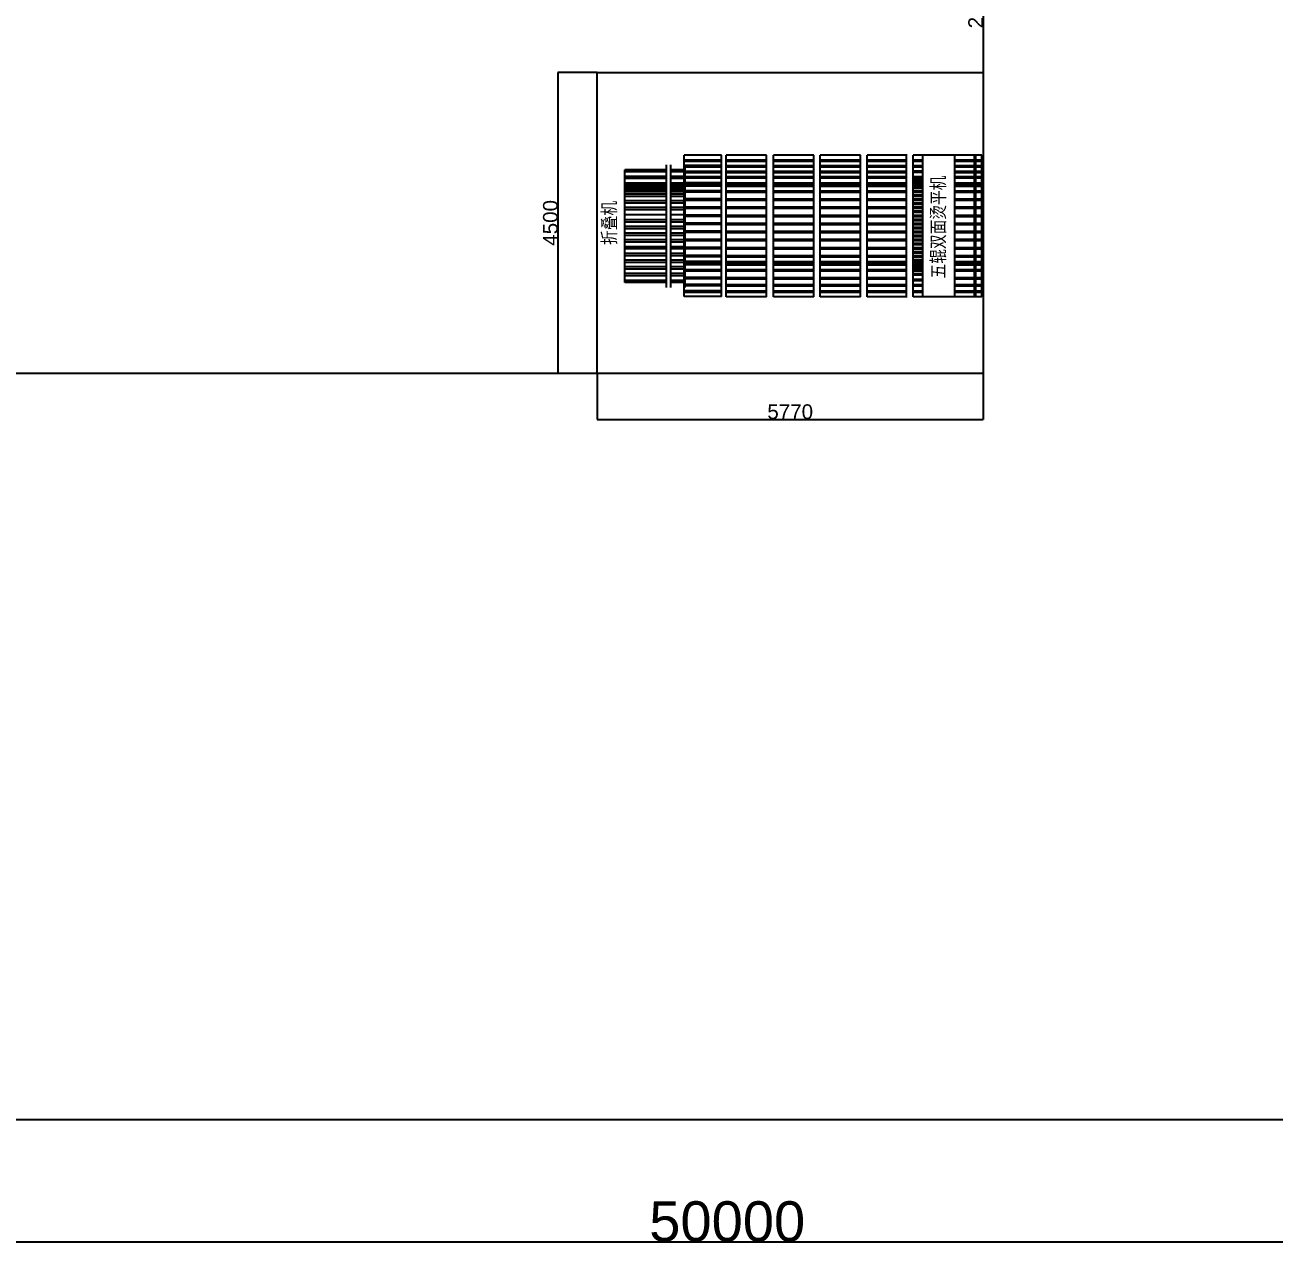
# Model space of a CAD drawing. Header units: millimetres. Extents: x 3806 to 246873, y -8027 to 78401.
# Drawn here: x 45990 to 64668, y 21225 to 39507 of the extents above; entities that cross this region are included whole.
import ezdxf

# ---------------------------------------------------------------- set-up
doc = ezdxf.new("R2010")
doc.units = ezdxf.units.MM
doc.header["$LTSCALE"] = 20
doc.layers.add('02', color=7, linetype='Continuous')
doc.styles.get("Standard").update_dxf_attribs({"font": 'arial.ttf', "height": 2000})
doc.styles.add('图纸中文说明', font='simplex.shx', dxfattribs={"width": 0.8, "bigfont": 'hztxt.shx'})
doc.dimstyles.new('ISO-25', dxfattribs={"dimtxt": 400, "dimasz": 2.5, "dimexe": 1.25, "dimexo": 0.625, "dimtad": 1, "dimtxsty": 'Standard', "dimcen": 2.5, "dimclrd": 1, "dimclre": 1, "dimclrt": 1, "dimadec": 0, "dimazin": 0, "dimtfac": 1, "dimtmove": 0, "dimatfit": 3, "dimfxl": 0, "dimarcsym": 0})

# ---------------------------------------------------------------- blocks, each defined once
blk = doc.blocks.new('*D6')
at = {"color": 1, "lineweight": -2, "transparency": 16777216}
for p, q in [((54539, 34298), (54539, 33611)), ((60309, 34298), (60309, 33611)), ((54541, 33612), (60306, 33612))]:
    blk.add_line(p, q, dxfattribs=at)
at = {"color": 1, "transparency": 16777216}
for points in [[(54541, 33613), (54541, 33612), (54539, 33612)], [(60306, 33613), (60306, 33612), (60309, 33612)]]:
    blk.add_solid(points, dxfattribs=at)
at = {"layer": 'Defpoints', "color": 0, "transparency": 16777216}
for p in [(54539, 34299), (60309, 34299), (60309, 33612)]:
    blk.add_point(p, dxfattribs=at)
at = {"color": 1, "transparency": 16777216, "insert": (57424, 33725), "char_height": 220, "attachment_point": 5}
blk.add_mtext('5770', dxfattribs=at)
blk = doc.blocks.new('*D7')
at = {"color": 1, "lineweight": -2, "transparency": 16777216}
for p, q in [((54538, 38799), (53954, 38799)), ((53955, 34301), (53955, 38796)), ((54538, 34299), (53954, 34299))]:
    blk.add_line(p, q, dxfattribs=at)
at = {"color": 1, "transparency": 16777216}
for points in [[(53955, 38796), (53956, 38796), (53955, 38799)], [(53955, 34301), (53956, 34301), (53955, 34299)]]:
    blk.add_solid(points, dxfattribs=at)
at = {"layer": 'Defpoints', "color": 0, "transparency": 16777216}
for p in [(53955, 38799), (54539, 38799), (54539, 34299)]:
    blk.add_point(p, dxfattribs=at)
at = {"color": 1, "transparency": 16777216, "insert": (53842, 36549), "char_height": 220, "attachment_point": 5, "rotation": 90}
blk.add_mtext('4500', dxfattribs=at)
blk = doc.blocks.new('*D45')
at = {"color": 1, "lineweight": -2, "transparency": 16777216}
for p, q in [((31483, 23138), (31483, 21311)), ((81483, 23138), (81483, 21311)), ((81480, 21312), (31485, 21312))]:
    blk.add_line(p, q, dxfattribs=at)
at = {"color": 1, "transparency": 16777216}
for points in [[(31485, 21312), (31485, 21312), (31483, 21312)], [(81480, 21312), (81480, 21312), (81483, 21312)]]:
    blk.add_solid(points, dxfattribs=at)
at = {"layer": 'Defpoints', "color": 0, "transparency": 16777216}
for p in [(31483, 23139), (81483, 23139), (31483, 21312)]:
    blk.add_point(p, dxfattribs=at)
at = {"color": 1, "transparency": 16777216, "insert": (56483, 21619), "char_height": 600, "attachment_point": 5}
blk.add_mtext('50000', dxfattribs=at)
blk = doc.blocks.new('*D67')
at = {"color": 1, "lineweight": -2, "transparency": 16777216}
for p, q in [((60309, 40799), (60310, 40799)), ((60309, 40796), (60309, 38801)), ((60309, 38799), (60310, 38799))]:
    blk.add_line(p, q, dxfattribs=at)
at = {"color": 1, "transparency": 16777216}
for points in [[(60308, 40796), (60309, 40796), (60309, 40799)], [(60308, 38801), (60309, 38801), (60309, 38799)]]:
    blk.add_solid(points, dxfattribs=at)
at = {"layer": 'Defpoints', "color": 0, "transparency": 16777216}
for p in [(60309, 40799), (60309, 38799), (60309, 38799)]:
    blk.add_point(p, dxfattribs=at)
at = {"color": 1, "transparency": 16777216, "insert": (60196, 39799), "char_height": 220, "attachment_point": 5, "rotation": 90}
blk.add_mtext('2000', dxfattribs=at)
blk = doc.blocks.new('*D68')
at = {"color": 1, "lineweight": -2, "transparency": 16777216}
for p, q in [((31483, 34299), (31483, 34300)), ((54536, 34299), (31485, 34299)), ((54539, 34299), (54539, 34300))]:
    blk.add_line(p, q, dxfattribs=at)
at = {"color": 1, "transparency": 16777216}
for points in [[(31485, 34299), (31485, 34298), (31483, 34299)], [(54536, 34299), (54536, 34298), (54539, 34299)]]:
    blk.add_solid(points, dxfattribs=at)
at = {"layer": 'Defpoints', "color": 0, "transparency": 16777216}
for p in [(31483, 34299), (31483, 34299), (54539, 34299)]:
    blk.add_point(p, dxfattribs=at)
at = {"color": 1, "transparency": 16777216, "insert": (43011, 34412), "char_height": 220, "attachment_point": 5}
blk.add_mtext('23056', dxfattribs=at)

msp = doc.modelspace()

# ---------------------------------------------------------------- linework, layer by layer
at = {"color": 254}
for p, q in [((59886.133, 37560.145), (59259.889, 37560.145)), ((55849.89, 37417.572), (55849.89, 35582.164)), ((54951.368, 35655.969), (54951.368, 37344.046)), ((59886.133, 35445.282), (59259.889, 35445.282))]:
    msp.add_line(p, q, dxfattribs=at)
at = {"color": 255}
msp.add_lwpolyline([(80432.533, 58138.753), (81482.533, 58138.753), (81482.533, 23138.753), (31482.533, 23138.753), (31482.533, 58138.753), (31532.533, 58138.753)], dxfattribs=at)
at = {"color": 254}
msp.add_lwpolyline([(60308.536, 38798.753), (60308.536, 34298.753), (54538.536, 34298.753), (54538.536, 38798.753)], close=True, dxfattribs=at)
at = {"color": 254, "linetype": 'Continuous', "lineweight": 30, "ltscale": 0.2, "flags": 128}
for points in [[(60296.217, 35816.523), (60294.862, 35816.654), (60293.526, 35817.045), (60292.23, 35817.691), (60290.992, 35818.583), (60289.831, 35819.706), (60288.762, 35821.045), (60287.802, 35822.581), (60286.965, 35824.29), (60286.263, 35826.148), (60285.705, 35828.128), (60285.302, 35830.201), (60285.057, 35832.337), (60284.975, 35834.505)], [(60284.975, 35741.241), (60285.057, 35743.409), (60285.302, 35745.545), (60285.705, 35747.618), (60286.263, 35749.598), (60286.965, 35751.456), (60287.802, 35753.165), (60288.762, 35754.701), (60289.831, 35756.04), (60290.992, 35757.163), (60292.23, 35758.055), (60293.526, 35758.701), (60294.862, 35759.092), (60296.217, 35759.223)], [(60296.217, 35703.131), (60294.862, 35703.262), (60293.526, 35703.653), (60292.23, 35704.299), (60290.992, 35705.191), (60289.831, 35706.314), (60288.762, 35707.653), (60287.802, 35709.189), (60286.965, 35710.898), (60286.263, 35712.756), (60285.705, 35714.736), (60285.302, 35716.809), (60285.057, 35718.945), (60284.975, 35721.113)]]:
    msp.add_lwpolyline(points, dxfattribs=at)
at = {"color": 254, "linetype": 'Continuous', "lineweight": 30, "ltscale": 0.2}
for centre, major_axis, start_param, end_param in [((60296.242, 35834.505), (0, -18.25), -1.570796327, 0), ((60296.242, 35741.241), (0, 18.25), 0, 1.570796327), ((60296.242, 35721.113), (0, -18.25), -1.570796327, 0)]:
    msp.add_ellipse(centre, major_axis=major_axis, ratio=0.625304025, start_param=start_param, end_param=end_param, dxfattribs=at)
at = {"layer": '02', "color": 254}
for p, q in [((55841.549, 35448.301), (55841.549, 37563.164)), ((56398.615, 37563.164), (55841.549, 37563.164)), ((56398.615, 35448.301), (56398.615, 37563.164)), ((56468.811, 35445.282), (56468.811, 37560.145)), ((57070.245, 37560.145), (56468.811, 37560.145)), ((57070.245, 35445.282), (57070.245, 37560.145)), ((57174.396, 35445.282), (57174.396, 37560.145)), ((57775.831, 37560.145), (57174.396, 37560.145)), ((57775.831, 35445.282), (57775.831, 37560.145)), ((57870.563, 35445.282), (57870.563, 37560.145)), ((58471.998, 37560.145), (57870.563, 37560.145)), ((58471.998, 35445.282), (58471.998, 37560.145)), ((58571.715, 35445.282), (58571.715, 37560.145)), ((59173.15, 37560.145), (58571.715, 37560.145)), ((59160.25, 35445.282), (59160.25, 37560.145)), ((59259.889, 35445.282), (59259.889, 37560.145)), ((59404.534, 35445.282), (59404.534, 37560.145)), ((59886.133, 35445.282), (59886.133, 37560.145)), ((60288.709, 37560.145), (59886.133, 37560.145)), ((60175.928, 35445.282), (60175.928, 37560.145)), ((60196.057, 35445.282), (60196.057, 37560.145)), ((60288.709, 35445.282), (60288.709, 37560.145)), ((55569.556, 37417.572), (55569.556, 35582.164)), ((55636.954, 37417.572), (55636.954, 35582.164)), ((56398.615, 37487.617), (55841.549, 37487.617)), ((56398.615, 37467.488), (55841.549, 37467.488)), ((55841.549, 35548.944), (55841.549, 37462.52)), ((56398.615, 37404.188), (55841.549, 37404.188)), ((56398.615, 37384.059), (55841.549, 37384.059)), ((57070.245, 37484.598), (56468.811, 37484.598)), ((57070.245, 37464.47), (56468.811, 37464.47)), ((56468.811, 35545.926), (56468.811, 37459.501)), ((57070.245, 37401.169), (56468.811, 37401.169)), ((57070.245, 37381.04), (56468.811, 37381.04)), ((57775.831, 37484.598), (57174.396, 37484.598)), ((57775.831, 37464.47), (57174.396, 37464.47)), ((57174.396, 35545.926), (57174.396, 37459.501)), ((57775.831, 37401.169), (57174.396, 37401.169)), ((57775.831, 37381.04), (57174.396, 37381.04)), ((58471.998, 37484.598), (57870.563, 37484.598)), ((58471.998, 37464.47), (57870.563, 37464.47)), ((57870.563, 35545.926), (57870.563, 37459.501)), ((58471.998, 37401.169), (57870.563, 37401.169)), ((58471.998, 37381.04), (57870.563, 37381.04)), ((59173.15, 37484.598), (58571.715, 37484.598)), ((59173.15, 37464.47), (58571.715, 37464.47)), ((59173.15, 37401.169), (58571.715, 37401.169)), ((59173.15, 37381.04), (58571.715, 37381.04)), ((59404.534, 37484.598), (59259.889, 37484.598)), ((59404.534, 37464.47), (59259.889, 37464.47)), ((59404.534, 37401.169), (59259.889, 37401.169)), ((59404.534, 37381.04), (59259.889, 37381.04)), ((60288.709, 37484.598), (59886.133, 37484.598)), ((60288.709, 37464.47), (59886.133, 37464.47)), ((59886.133, 35545.926), (59886.133, 37459.501)), ((60288.709, 37401.169), (59886.133, 37401.169)), ((60288.709, 37381.04), (59886.133, 37381.04)), ((55569.556, 37344.046), (54951.368, 37344.046)), ((55569.556, 37310.498), (54951.368, 37310.498)), ((55569.556, 37243.402), (54951.368, 37243.402)), ((55569.556, 37209.855), (54951.368, 37209.855)), ((55850.755, 37344.046), (55636.954, 37344.046)), ((55850.755, 37310.498), (55636.954, 37310.498)), ((55850.755, 37243.402), (55636.954, 37243.402)), ((55850.755, 37209.855), (55636.954, 37209.855)), ((56398.615, 37318.78), (55841.549, 37318.78)), ((56398.615, 37298.651), (55841.549, 37298.651)), ((56398.615, 37238.582), (55841.549, 37238.582)), ((56398.615, 37218.453), (55841.549, 37218.453)), ((57070.245, 37315.761), (56468.811, 37315.761)), ((57070.245, 37295.632), (56468.811, 37295.632)), ((57070.245, 37235.563), (56468.811, 37235.563)), ((57070.245, 37215.435), (56468.811, 37215.435)), ((57775.831, 37315.761), (57174.396, 37315.761)), ((57775.831, 37295.632), (57174.396, 37295.632)), ((57775.831, 37235.563), (57174.396, 37235.563)), ((57775.831, 37215.435), (57174.396, 37215.435)), ((58471.998, 37315.761), (57870.563, 37315.761)), ((58471.998, 37295.632), (57870.563, 37295.632)), ((58471.998, 37235.563), (57870.563, 37235.563)), ((58471.998, 37215.435), (57870.563, 37215.435)), ((59173.15, 37315.761), (58571.715, 37315.761)), ((59173.15, 37295.632), (58571.715, 37295.632)), ((59173.15, 37235.563), (58571.715, 37235.563)), ((59173.15, 37215.435), (58571.715, 37215.435)), ((59404.534, 37321.943), (59259.889, 37321.943)), ((59404.534, 37301.814), (59259.889, 37301.814)), ((59404.534, 37235.563), (59259.889, 37235.563)), ((59404.534, 37215.435), (59259.889, 37215.435)), ((59404.534, 37204.699), (59259.889, 37204.699)), ((59404.534, 37184.57), (59259.889, 37184.57)), ((59404.534, 37175.177), (59259.889, 37175.177)), ((59404.534, 37204.699), (59337.438, 37204.699)), ((59404.534, 37204.699), (59337.438, 37204.699)), ((59404.534, 37204.699), (59337.438, 37204.699)), ((59404.534, 37184.57), (59337.438, 37184.57)), ((59404.534, 37184.57), (59337.438, 37184.57)), ((59404.534, 37184.57), (59337.438, 37184.57)), ((59404.534, 37175.177), (59337.438, 37175.177)), ((60288.709, 37315.761), (59886.133, 37315.761)), ((60288.709, 37295.632), (59886.133, 37295.632)), ((60288.709, 37235.563), (59886.133, 37235.563)), ((60288.709, 37215.435), (59886.133, 37215.435)), ((55569.556, 37142.759), (54951.368, 37142.759)), ((55569.556, 37142.759), (54951.368, 37142.759)), ((55569.556, 37112.498), (54951.368, 37112.498)), ((55569.556, 37109.211), (54951.368, 37109.211)), ((55569.556, 37078.682), (54951.368, 37078.682)), ((55569.556, 37075.394), (54951.368, 37075.394)), ((55569.556, 37045.402), (54951.368, 37045.402)), ((55569.556, 37045.134), (54951.368, 37045.134)), ((55569.556, 37042.115), (54951.368, 37042.115)), ((55569.556, 37011.854), (54951.368, 37011.854)), ((55850.755, 37142.759), (55636.954, 37142.759)), ((55850.755, 37142.759), (55636.954, 37142.759)), ((55850.755, 37112.498), (55636.954, 37112.498)), ((55850.755, 37109.211), (55636.954, 37109.211)), ((55850.755, 37078.682), (55636.954, 37078.682)), ((55850.755, 37075.394), (55636.954, 37075.394)), ((55850.755, 37045.402), (55636.954, 37045.402)), ((55850.755, 37045.134), (55636.954, 37045.134)), ((55850.755, 37042.115), (55636.954, 37042.115)), ((55850.755, 37011.854), (55636.954, 37011.854)), ((56398.615, 37147.332), (55841.549, 37147.332)), ((56398.615, 37147.332), (55841.549, 37147.332)), ((56398.615, 37147.332), (55841.549, 37147.332)), ((56398.615, 37147.332), (55841.549, 37147.332)), ((56398.615, 37127.203), (55841.549, 37127.203)), ((56398.615, 37127.203), (55841.549, 37127.203)), ((56398.615, 37127.203), (55841.549, 37127.203)), ((56398.615, 37127.203), (55841.549, 37127.203)), ((56398.615, 37117.809), (55841.549, 37117.809)), ((56398.615, 37117.809), (55841.549, 37117.809)), ((56398.615, 37117.809), (55841.549, 37117.809)), ((56398.615, 37097.681), (55841.549, 37097.681)), ((56398.615, 37097.681), (55841.549, 37097.681)), ((56398.615, 37097.681), (55841.549, 37097.681)), ((56398.615, 37026.559), (55841.549, 37026.559)), ((56398.615, 37026.559), (55841.549, 37026.559)), ((56398.615, 37026.559), (55841.549, 37026.559)), ((56398.615, 37006.43), (55841.549, 37006.43)), ((56398.615, 37006.43), (55841.549, 37006.43)), ((56398.615, 37006.43), (55841.549, 37006.43)), ((57070.245, 37144.313), (56468.811, 37144.313)), ((57070.245, 37144.313), (56468.811, 37144.313)), ((57070.245, 37144.313), (56468.811, 37144.313)), ((57070.245, 37144.313), (56468.811, 37144.313)), ((57070.245, 37124.184), (56468.811, 37124.184)), ((57070.245, 37124.184), (56468.811, 37124.184)), ((57070.245, 37124.184), (56468.811, 37124.184)), ((57070.245, 37124.184), (56468.811, 37124.184)), ((57070.245, 37114.791), (56468.811, 37114.791)), ((57070.245, 37114.791), (56468.811, 37114.791)), ((57070.245, 37114.791), (56468.811, 37114.791)), ((57070.245, 37094.662), (56468.811, 37094.662)), ((57070.245, 37094.662), (56468.811, 37094.662)), ((57070.245, 37094.662), (56468.811, 37094.662)), ((57070.245, 37023.54), (56468.811, 37023.54)), ((57070.245, 37023.54), (56468.811, 37023.54)), ((57070.245, 37023.54), (56468.811, 37023.54)), ((57070.245, 37003.411), (56468.811, 37003.411)), ((57070.245, 37003.411), (56468.811, 37003.411)), ((57070.245, 37003.411), (56468.811, 37003.411)), ((57775.831, 37144.313), (57174.396, 37144.313)), ((57775.831, 37144.313), (57174.396, 37144.313)), ((57775.831, 37144.313), (57174.396, 37144.313)), ((57775.831, 37144.313), (57174.396, 37144.313)), ((57775.831, 37124.184), (57174.396, 37124.184)), ((57775.831, 37124.184), (57174.396, 37124.184)), ((57775.831, 37124.184), (57174.396, 37124.184)), ((57775.831, 37124.184), (57174.396, 37124.184)), ((57775.831, 37114.791), (57174.396, 37114.791)), ((57775.831, 37114.791), (57174.396, 37114.791)), ((57775.831, 37114.791), (57174.396, 37114.791)), ((57775.831, 37094.662), (57174.396, 37094.662)), ((57775.831, 37094.662), (57174.396, 37094.662)), ((57775.831, 37094.662), (57174.396, 37094.662)), ((57775.831, 37023.54), (57174.396, 37023.54)), ((57775.831, 37023.54), (57174.396, 37023.54)), ((57775.831, 37023.54), (57174.396, 37023.54)), ((57775.831, 37003.411), (57174.396, 37003.411)), ((57775.831, 37003.411), (57174.396, 37003.411)), ((57775.831, 37003.411), (57174.396, 37003.411)), ((58471.998, 37144.313), (57870.563, 37144.313)), ((58471.998, 37144.313), (57870.563, 37144.313)), ((58471.998, 37144.313), (57870.563, 37144.313)), ((58471.998, 37144.313), (57870.563, 37144.313)), ((58471.998, 37124.184), (57870.563, 37124.184)), ((58471.998, 37124.184), (57870.563, 37124.184)), ((58471.998, 37124.184), (57870.563, 37124.184)), ((58471.998, 37124.184), (57870.563, 37124.184)), ((58471.998, 37114.791), (57870.563, 37114.791)), ((58471.998, 37114.791), (57870.563, 37114.791)), ((58471.998, 37114.791), (57870.563, 37114.791)), ((58471.998, 37094.662), (57870.563, 37094.662)), ((58471.998, 37094.662), (57870.563, 37094.662)), ((58471.998, 37094.662), (57870.563, 37094.662)), ((58471.998, 37023.54), (57870.563, 37023.54)), ((58471.998, 37023.54), (57870.563, 37023.54)), ((58471.998, 37023.54), (57870.563, 37023.54)), ((58471.998, 37003.411), (57870.563, 37003.411)), ((58471.998, 37003.411), (57870.563, 37003.411)), ((58471.998, 37003.411), (57870.563, 37003.411)), ((59173.15, 37144.313), (58571.715, 37144.313)), ((59173.15, 37144.313), (58571.715, 37144.313)), ((59173.15, 37144.313), (58571.715, 37144.313)), ((59173.15, 37144.313), (58571.715, 37144.313)), ((59173.15, 37124.184), (58571.715, 37124.184)), ((59173.15, 37124.184), (58571.715, 37124.184)), ((59173.15, 37124.184), (58571.715, 37124.184)), ((59173.15, 37124.184), (58571.715, 37124.184)), ((59173.15, 37114.791), (58571.715, 37114.791)), ((59173.15, 37114.791), (58571.715, 37114.791)), ((59173.15, 37114.791), (58571.715, 37114.791)), ((59173.15, 37094.662), (58571.715, 37094.662)), ((59173.15, 37094.662), (58571.715, 37094.662)), ((59173.15, 37094.662), (58571.715, 37094.662)), ((59173.15, 37023.54), (58571.715, 37023.54)), ((59173.15, 37023.54), (58571.715, 37023.54)), ((59173.15, 37023.54), (58571.715, 37023.54)), ((59173.15, 37003.411), (58571.715, 37003.411)), ((59173.15, 37003.411), (58571.715, 37003.411)), ((59173.15, 37003.411), (58571.715, 37003.411)), ((59404.534, 37155.048), (59259.889, 37155.048)), ((59404.534, 37144.313), (59259.889, 37144.313)), ((59404.534, 37124.184), (59259.889, 37124.184)), ((59404.534, 37114.791), (59259.889, 37114.791)), ((59404.534, 37094.662), (59259.889, 37094.662)), ((59404.534, 37083.927), (59259.889, 37083.927)), ((59404.534, 37063.798), (59259.889, 37063.798)), ((59404.534, 37023.54), (59259.889, 37023.54)), ((59404.534, 37003.411), (59259.889, 37003.411)), ((59404.534, 37155.048), (59337.438, 37155.048)), ((59404.534, 37144.313), (59337.438, 37144.313)), ((59404.534, 37144.313), (59337.438, 37144.313)), ((59404.534, 37144.313), (59337.438, 37144.313)), ((59404.534, 37124.184), (59337.438, 37124.184)), ((59404.534, 37124.184), (59337.438, 37124.184)), ((59404.534, 37124.184), (59337.438, 37124.184)), ((59404.534, 37114.791), (59337.438, 37114.791)), ((59404.534, 37114.791), (59337.438, 37114.791)), ((59404.534, 37094.662), (59337.438, 37094.662)), ((59404.534, 37094.662), (59337.438, 37094.662)), ((59404.534, 37083.927), (59337.438, 37083.927)), ((59404.534, 37083.927), (59337.438, 37083.927)), ((59404.534, 37083.927), (59337.438, 37083.927)), ((59404.534, 37063.798), (59337.438, 37063.798)), ((59404.534, 37063.798), (59337.438, 37063.798)), ((59404.534, 37063.798), (59337.438, 37063.798)), ((59404.534, 37023.54), (59337.438, 37023.54)), ((59404.534, 37023.54), (59337.438, 37023.54)), ((59404.534, 37003.411), (59337.438, 37003.411)), ((59404.534, 37003.411), (59337.438, 37003.411)), ((60288.709, 37144.313), (59886.133, 37144.313)), ((60288.709, 37144.313), (59886.133, 37144.313)), ((60288.709, 37144.313), (59886.133, 37144.313)), ((60288.709, 37144.313), (59886.133, 37144.313)), ((60288.709, 37124.184), (59886.133, 37124.184)), ((60288.709, 37124.184), (59886.133, 37124.184)), ((60288.709, 37124.184), (59886.133, 37124.184)), ((60288.709, 37124.184), (59886.133, 37124.184)), ((60288.709, 37114.791), (59886.133, 37114.791)), ((60288.709, 37114.791), (59886.133, 37114.791)), ((60288.709, 37114.791), (59886.133, 37114.791)), ((60288.709, 37094.662), (59886.133, 37094.662)), ((60288.709, 37094.662), (59886.133, 37094.662)), ((60288.709, 37094.662), (59886.133, 37094.662)), ((60288.709, 37023.54), (59886.133, 37023.54)), ((60288.709, 37023.54), (59886.133, 37023.54)), ((60288.709, 37023.54), (59886.133, 37023.54)), ((60288.709, 37003.411), (59886.133, 37003.411)), ((60288.709, 37003.411), (59886.133, 37003.411)), ((60288.709, 37003.411), (59886.133, 37003.411)), ((55569.556, 36978.038), (54951.368, 36978.038)), ((55569.556, 36944.49), (54951.368, 36944.49)), ((55569.556, 36877.394), (54951.368, 36877.394)), ((55569.556, 36843.846), (54951.368, 36843.846)), ((55850.755, 36978.038), (55636.954, 36978.038)), ((55850.755, 36944.49), (55636.954, 36944.49)), ((55850.755, 36877.394), (55636.954, 36877.394)), ((55850.755, 36843.846), (55636.954, 36843.846)), ((56398.615, 36905.786), (55841.549, 36905.786)), ((56398.615, 36885.658), (55841.549, 36885.658)), ((57070.245, 36902.768), (56468.811, 36902.768)), ((57070.245, 36882.639), (56468.811, 36882.639)), ((57775.831, 36902.768), (57174.396, 36902.768)), ((57775.831, 36882.639), (57174.396, 36882.639)), ((58471.998, 36902.768), (57870.563, 36902.768)), ((58471.998, 36882.639), (57870.563, 36882.639)), ((59173.15, 36902.768), (58571.715, 36902.768)), ((59173.15, 36882.639), (58571.715, 36882.639)), ((59404.534, 36963.154), (59259.889, 36963.154)), ((59404.534, 36943.025), (59259.889, 36943.025)), ((59404.534, 36902.768), (59259.889, 36902.768)), ((59404.534, 36882.639), (59259.889, 36882.639)), ((59404.534, 36842.381), (59259.889, 36842.381)), ((59404.534, 36822.253), (59259.889, 36822.253)), ((59404.534, 36963.154), (59337.438, 36963.154)), ((59404.534, 36943.025), (59337.438, 36943.025)), ((59404.534, 36842.381), (59337.438, 36842.381)), ((59404.534, 36822.253), (59337.438, 36822.253)), ((60288.709, 36902.768), (59886.133, 36902.768)), ((60288.709, 36882.639), (59886.133, 36882.639)), ((55569.556, 36776.75), (54951.368, 36776.75)), ((55569.556, 36743.202), (54951.368, 36743.202)), ((55569.556, 36669.117), (54951.368, 36669.117)), ((55850.755, 36776.75), (55636.954, 36776.75)), ((55850.755, 36743.202), (55636.954, 36743.202)), ((55850.755, 36669.117), (55636.954, 36669.117)), ((56398.615, 36785.014), (55841.549, 36785.014)), ((56398.615, 36785.014), (55841.549, 36785.014)), ((56398.615, 36785.014), (55841.549, 36785.014)), ((56398.615, 36764.885), (55841.549, 36764.885)), ((56398.615, 36764.885), (55841.549, 36764.885)), ((56398.615, 36764.885), (55841.549, 36764.885)), ((56398.615, 36664.241), (55841.549, 36664.241)), ((56398.615, 36664.241), (55841.549, 36664.241)), ((56398.615, 36664.241), (55841.549, 36664.241)), ((56398.615, 36664.241), (55841.549, 36664.241)), ((56398.615, 36664.241), (55841.549, 36664.241)), ((56398.615, 36644.112), (55841.549, 36644.112)), ((56398.615, 36644.112), (55841.549, 36644.112)), ((56398.615, 36644.112), (55841.549, 36644.112)), ((56398.615, 36644.112), (55841.549, 36644.112)), ((56398.615, 36644.112), (55841.549, 36644.112)), ((57070.245, 36781.995), (56468.811, 36781.995)), ((57070.245, 36781.995), (56468.811, 36781.995)), ((57070.245, 36781.995), (56468.811, 36781.995)), ((57070.245, 36761.866), (56468.811, 36761.866)), ((57070.245, 36761.866), (56468.811, 36761.866)), ((57070.245, 36761.866), (56468.811, 36761.866)), ((57070.245, 36661.222), (56468.811, 36661.222)), ((57070.245, 36661.222), (56468.811, 36661.222)), ((57070.245, 36661.222), (56468.811, 36661.222)), ((57070.245, 36661.222), (56468.811, 36661.222)), ((57070.245, 36661.222), (56468.811, 36661.222)), ((57070.245, 36641.094), (56468.811, 36641.094)), ((57070.245, 36641.094), (56468.811, 36641.094)), ((57070.245, 36641.094), (56468.811, 36641.094)), ((57070.245, 36641.094), (56468.811, 36641.094)), ((57070.245, 36641.094), (56468.811, 36641.094)), ((57775.831, 36781.995), (57174.396, 36781.995)), ((57775.831, 36781.995), (57174.396, 36781.995)), ((57775.831, 36781.995), (57174.396, 36781.995)), ((57775.831, 36761.866), (57174.396, 36761.866)), ((57775.831, 36761.866), (57174.396, 36761.866)), ((57775.831, 36761.866), (57174.396, 36761.866)), ((57775.831, 36661.222), (57174.396, 36661.222)), ((57775.831, 36661.222), (57174.396, 36661.222)), ((57775.831, 36661.222), (57174.396, 36661.222)), ((57775.831, 36661.222), (57174.396, 36661.222)), ((57775.831, 36661.222), (57174.396, 36661.222)), ((57775.831, 36641.094), (57174.396, 36641.094)), ((57775.831, 36641.094), (57174.396, 36641.094)), ((57775.831, 36641.094), (57174.396, 36641.094)), ((57775.831, 36641.094), (57174.396, 36641.094)), ((57775.831, 36641.094), (57174.396, 36641.094)), ((58471.998, 36781.995), (57870.563, 36781.995)), ((58471.998, 36781.995), (57870.563, 36781.995)), ((58471.998, 36781.995), (57870.563, 36781.995)), ((58471.998, 36761.866), (57870.563, 36761.866)), ((58471.998, 36761.866), (57870.563, 36761.866)), ((58471.998, 36761.866), (57870.563, 36761.866)), ((58471.998, 36661.222), (57870.563, 36661.222)), ((58471.998, 36661.222), (57870.563, 36661.222)), ((58471.998, 36661.222), (57870.563, 36661.222)), ((58471.998, 36661.222), (57870.563, 36661.222)), ((58471.998, 36661.222), (57870.563, 36661.222)), ((58471.998, 36641.094), (57870.563, 36641.094)), ((58471.998, 36641.094), (57870.563, 36641.094)), ((58471.998, 36641.094), (57870.563, 36641.094)), ((58471.998, 36641.094), (57870.563, 36641.094)), ((58471.998, 36641.094), (57870.563, 36641.094)), ((59173.15, 36781.995), (58571.715, 36781.995)), ((59173.15, 36781.995), (58571.715, 36781.995)), ((59173.15, 36781.995), (58571.715, 36781.995)), ((59173.15, 36761.866), (58571.715, 36761.866)), ((59173.15, 36761.866), (58571.715, 36761.866)), ((59173.15, 36761.866), (58571.715, 36761.866)), ((59173.15, 36661.222), (58571.715, 36661.222)), ((59173.15, 36661.222), (58571.715, 36661.222)), ((59173.15, 36661.222), (58571.715, 36661.222)), ((59173.15, 36661.222), (58571.715, 36661.222)), ((59173.15, 36661.222), (58571.715, 36661.222)), ((59173.15, 36641.094), (58571.715, 36641.094)), ((59173.15, 36641.094), (58571.715, 36641.094)), ((59173.15, 36641.094), (58571.715, 36641.094)), ((59173.15, 36641.094), (58571.715, 36641.094)), ((59173.15, 36641.094), (58571.715, 36641.094)), ((59404.534, 36781.995), (59259.889, 36781.995)), ((59404.534, 36761.866), (59259.889, 36761.866)), ((59404.534, 36721.609), (59259.889, 36721.609)), ((59404.534, 36701.48), (59259.889, 36701.48)), ((59404.534, 36661.222), (59259.889, 36661.222)), ((59404.534, 36641.094), (59259.889, 36641.094)), ((59404.534, 36781.995), (59337.438, 36781.995)), ((59404.534, 36781.995), (59337.438, 36781.995)), ((59404.534, 36761.866), (59337.438, 36761.866)), ((59404.534, 36761.866), (59337.438, 36761.866)), ((59404.534, 36721.609), (59337.438, 36721.609)), ((59404.534, 36721.609), (59337.438, 36721.609)), ((59404.534, 36721.609), (59337.438, 36721.609)), ((59404.534, 36701.48), (59337.438, 36701.48)), ((59404.534, 36701.48), (59337.438, 36701.48)), ((59404.534, 36701.48), (59337.438, 36701.48)), ((59404.534, 36661.222), (59337.438, 36661.222)), ((59404.534, 36661.222), (59337.438, 36661.222)), ((59404.534, 36661.222), (59337.438, 36661.222)), ((59404.534, 36661.222), (59337.438, 36661.222)), ((59404.534, 36641.094), (59337.438, 36641.094)), ((59404.534, 36641.094), (59337.438, 36641.094)), ((59404.534, 36641.094), (59337.438, 36641.094)), ((59404.534, 36641.094), (59337.438, 36641.094)), ((60288.709, 36781.995), (59886.133, 36781.995)), ((60288.709, 36781.995), (59886.133, 36781.995)), ((60288.709, 36781.995), (59886.133, 36781.995)), ((60288.709, 36761.866), (59886.133, 36761.866)), ((60288.709, 36761.866), (59886.133, 36761.866)), ((60288.709, 36761.866), (59886.133, 36761.866)), ((60288.709, 36661.222), (59886.133, 36661.222)), ((60288.709, 36661.222), (59886.133, 36661.222)), ((60288.709, 36661.222), (59886.133, 36661.222)), ((60288.709, 36661.222), (59886.133, 36661.222)), ((60288.709, 36661.222), (59886.133, 36661.222)), ((60288.709, 36641.094), (59886.133, 36641.094)), ((60288.709, 36641.094), (59886.133, 36641.094)), ((60288.709, 36641.094), (59886.133, 36641.094)), ((60288.709, 36641.094), (59886.133, 36641.094)), ((60288.709, 36641.094), (59886.133, 36641.094)), ((55569.556, 36595.312), (54951.368, 36595.312)), ((55569.556, 36561.764), (54951.368, 36561.764)), ((55569.556, 36494.668), (54951.368, 36494.668)), ((55569.556, 36461.12), (54951.368, 36461.12)), ((55850.755, 36595.312), (55636.954, 36595.312)), ((55850.755, 36561.764), (55636.954, 36561.764)), ((55850.755, 36494.668), (55636.954, 36494.668)), ((55850.755, 36461.12), (55636.954, 36461.12)), ((56398.615, 36543.468), (55841.549, 36543.468)), ((56398.615, 36543.468), (55841.549, 36543.468)), ((56398.615, 36543.468), (55841.549, 36543.468)), ((56398.615, 36543.468), (55841.549, 36543.468)), ((56398.615, 36523.34), (55841.549, 36523.34)), ((56398.615, 36523.34), (55841.549, 36523.34)), ((56398.615, 36523.34), (55841.549, 36523.34)), ((56398.615, 36523.34), (55841.549, 36523.34)), ((56398.615, 36422.696), (55841.549, 36422.696)), ((56398.615, 36422.696), (55841.549, 36422.696)), ((57070.245, 36540.45), (56468.811, 36540.45)), ((57070.245, 36540.45), (56468.811, 36540.45)), ((57070.245, 36540.45), (56468.811, 36540.45)), ((57070.245, 36540.45), (56468.811, 36540.45)), ((57070.245, 36520.321), (56468.811, 36520.321)), ((57070.245, 36520.321), (56468.811, 36520.321)), ((57070.245, 36520.321), (56468.811, 36520.321)), ((57070.245, 36520.321), (56468.811, 36520.321)), ((57775.831, 36540.45), (57174.396, 36540.45)), ((57775.831, 36540.45), (57174.396, 36540.45)), ((57775.831, 36540.45), (57174.396, 36540.45)), ((57775.831, 36540.45), (57174.396, 36540.45)), ((57775.831, 36520.321), (57174.396, 36520.321)), ((57775.831, 36520.321), (57174.396, 36520.321)), ((57775.831, 36520.321), (57174.396, 36520.321)), ((57775.831, 36520.321), (57174.396, 36520.321)), ((58471.998, 36540.45), (57870.563, 36540.45)), ((58471.998, 36540.45), (57870.563, 36540.45)), ((58471.998, 36540.45), (57870.563, 36540.45)), ((58471.998, 36540.45), (57870.563, 36540.45)), ((58471.998, 36520.321), (57870.563, 36520.321)), ((58471.998, 36520.321), (57870.563, 36520.321)), ((58471.998, 36520.321), (57870.563, 36520.321)), ((58471.998, 36520.321), (57870.563, 36520.321)), ((59173.15, 36540.45), (58571.715, 36540.45)), ((59173.15, 36540.45), (58571.715, 36540.45)), ((59173.15, 36540.45), (58571.715, 36540.45)), ((59173.15, 36540.45), (58571.715, 36540.45)), ((59173.15, 36520.321), (58571.715, 36520.321)), ((59173.15, 36520.321), (58571.715, 36520.321)), ((59173.15, 36520.321), (58571.715, 36520.321)), ((59173.15, 36520.321), (58571.715, 36520.321)), ((59404.534, 36600.836), (59259.889, 36600.836)), ((59404.534, 36580.707), (59259.889, 36580.707)), ((59404.534, 36540.45), (59259.889, 36540.45)), ((59404.534, 36520.321), (59259.889, 36520.321)), ((59404.534, 36480.063), (59259.889, 36480.063)), ((59404.534, 36459.935), (59259.889, 36459.935)), ((59404.534, 36600.836), (59337.438, 36600.836)), ((59404.534, 36600.836), (59337.438, 36600.836)), ((59404.534, 36600.836), (59337.438, 36600.836)), ((59404.534, 36580.707), (59337.438, 36580.707)), ((59404.534, 36580.707), (59337.438, 36580.707)), ((59404.534, 36580.707), (59337.438, 36580.707)), ((59404.534, 36540.45), (59337.438, 36540.45)), ((59404.534, 36540.45), (59337.438, 36540.45)), ((59404.534, 36540.45), (59337.438, 36540.45)), ((59404.534, 36520.321), (59337.438, 36520.321)), ((59404.534, 36520.321), (59337.438, 36520.321)), ((59404.534, 36520.321), (59337.438, 36520.321)), ((59404.534, 36480.063), (59337.438, 36480.063)), ((59404.534, 36480.063), (59337.438, 36480.063)), ((59404.534, 36459.935), (59337.438, 36459.935)), ((59404.534, 36459.935), (59337.438, 36459.935)), ((60288.709, 36540.45), (59886.133, 36540.45)), ((60288.709, 36540.45), (59886.133, 36540.45)), ((60288.709, 36540.45), (59886.133, 36540.45)), ((60288.709, 36540.45), (59886.133, 36540.45)), ((60288.709, 36520.321), (59886.133, 36520.321)), ((60288.709, 36520.321), (59886.133, 36520.321)), ((60288.709, 36520.321), (59886.133, 36520.321)), ((60288.709, 36520.321), (59886.133, 36520.321)), ((55569.556, 36394.024), (54951.368, 36394.024)), ((55569.556, 36360.476), (54951.368, 36360.476)), ((55569.556, 36293.38), (54951.368, 36293.38)), ((55569.556, 36259.832), (54951.368, 36259.832)), ((55850.755, 36394.024), (55636.954, 36394.024)), ((55850.755, 36360.476), (55636.954, 36360.476)), ((55850.755, 36293.38), (55636.954, 36293.38)), ((55850.755, 36259.832), (55636.954, 36259.832)), ((56398.615, 36402.567), (55841.549, 36402.567)), ((56398.615, 36402.567), (55841.549, 36402.567)), ((56398.615, 36301.923), (55841.549, 36301.923)), ((56398.615, 36301.923), (55841.549, 36301.923)), ((56398.615, 36281.794), (55841.549, 36281.794)), ((56398.615, 36281.794), (55841.549, 36281.794)), ((57070.245, 36419.677), (56468.811, 36419.677)), ((57070.245, 36419.677), (56468.811, 36419.677)), ((57070.245, 36399.548), (56468.811, 36399.548)), ((57070.245, 36399.548), (56468.811, 36399.548)), ((57070.245, 36298.904), (56468.811, 36298.904)), ((57070.245, 36298.904), (56468.811, 36298.904)), ((57070.245, 36278.776), (56468.811, 36278.776)), ((57070.245, 36278.776), (56468.811, 36278.776)), ((57775.831, 36419.677), (57174.396, 36419.677)), ((57775.831, 36419.677), (57174.396, 36419.677)), ((57775.831, 36399.548), (57174.396, 36399.548)), ((57775.831, 36399.548), (57174.396, 36399.548)), ((57775.831, 36298.904), (57174.396, 36298.904)), ((57775.831, 36298.904), (57174.396, 36298.904)), ((57775.831, 36278.776), (57174.396, 36278.776)), ((57775.831, 36278.776), (57174.396, 36278.776)), ((58471.998, 36419.677), (57870.563, 36419.677)), ((58471.998, 36419.677), (57870.563, 36419.677)), ((58471.998, 36399.548), (57870.563, 36399.548)), ((58471.998, 36399.548), (57870.563, 36399.548)), ((58471.998, 36298.904), (57870.563, 36298.904)), ((58471.998, 36298.904), (57870.563, 36298.904)), ((58471.998, 36278.776), (57870.563, 36278.776)), ((58471.998, 36278.776), (57870.563, 36278.776)), ((59173.15, 36419.677), (58571.715, 36419.677)), ((59173.15, 36419.677), (58571.715, 36419.677)), ((59173.15, 36399.548), (58571.715, 36399.548)), ((59173.15, 36399.548), (58571.715, 36399.548)), ((59173.15, 36298.904), (58571.715, 36298.904)), ((59173.15, 36298.904), (58571.715, 36298.904)), ((59173.15, 36278.776), (58571.715, 36278.776)), ((59173.15, 36278.776), (58571.715, 36278.776)), ((59404.534, 36419.677), (59259.889, 36419.677)), ((59404.534, 36399.548), (59259.889, 36399.548)), ((59404.534, 36359.291), (59259.889, 36359.291)), ((59404.534, 36339.162), (59259.889, 36339.162)), ((59404.534, 36298.904), (59259.889, 36298.904)), ((59404.534, 36278.776), (59259.889, 36278.776)), ((59404.534, 36238.518), (59259.889, 36238.518)), ((59404.534, 36419.677), (59337.438, 36419.677)), ((59404.534, 36399.548), (59337.438, 36399.548)), ((59404.534, 36298.904), (59337.438, 36298.904)), ((59404.534, 36278.776), (59337.438, 36278.776)), ((59404.534, 36238.518), (59337.438, 36238.518)), ((59404.534, 36238.518), (59337.438, 36238.518)), ((60288.709, 36419.677), (59886.133, 36419.677)), ((60288.709, 36419.677), (59886.133, 36419.677)), ((60288.709, 36399.548), (59886.133, 36399.548)), ((60288.709, 36399.548), (59886.133, 36399.548)), ((60288.709, 36298.904), (59886.133, 36298.904)), ((60288.709, 36298.904), (59886.133, 36298.904)), ((60288.709, 36278.776), (59886.133, 36278.776)), ((60288.709, 36278.776), (59886.133, 36278.776)), ((55569.556, 36192.736), (54951.368, 36192.736)), ((55569.556, 36159.188), (54951.368, 36159.188)), ((55569.556, 36092.093), (54951.368, 36092.093)), ((55569.556, 36058.545), (54951.368, 36058.545)), ((55850.755, 36192.736), (55636.954, 36192.736)), ((55850.755, 36159.188), (55636.954, 36159.188)), ((55850.755, 36092.093), (55636.954, 36092.093)), ((55850.755, 36058.545), (55636.954, 36058.545)), ((56398.615, 36181.151), (55841.549, 36181.151)), ((56398.615, 36181.151), (55841.549, 36181.151)), ((56398.615, 36181.151), (55841.549, 36181.151)), ((56398.615, 36181.151), (55841.549, 36181.151)), ((56398.615, 36161.022), (55841.549, 36161.022)), ((56398.615, 36161.022), (55841.549, 36161.022)), ((56398.615, 36161.022), (55841.549, 36161.022)), ((56398.615, 36161.022), (55841.549, 36161.022)), ((56398.615, 36060.378), (55841.549, 36060.378)), ((56398.615, 36060.378), (55841.549, 36060.378)), ((56398.615, 36060.378), (55841.549, 36060.378)), ((56398.615, 36060.378), (55841.549, 36060.378)), ((57070.245, 36178.132), (56468.811, 36178.132)), ((57070.245, 36178.132), (56468.811, 36178.132)), ((57070.245, 36178.132), (56468.811, 36178.132)), ((57070.245, 36178.132), (56468.811, 36178.132)), ((57070.245, 36158.003), (56468.811, 36158.003)), ((57070.245, 36158.003), (56468.811, 36158.003)), ((57070.245, 36158.003), (56468.811, 36158.003)), ((57070.245, 36158.003), (56468.811, 36158.003)), ((57070.245, 36057.359), (56468.811, 36057.359)), ((57070.245, 36057.359), (56468.811, 36057.359)), ((57070.245, 36057.359), (56468.811, 36057.359)), ((57070.245, 36057.359), (56468.811, 36057.359)), ((57775.831, 36178.132), (57174.396, 36178.132)), ((57775.831, 36178.132), (57174.396, 36178.132)), ((57775.831, 36178.132), (57174.396, 36178.132)), ((57775.831, 36178.132), (57174.396, 36178.132)), ((57775.831, 36158.003), (57174.396, 36158.003)), ((57775.831, 36158.003), (57174.396, 36158.003)), ((57775.831, 36158.003), (57174.396, 36158.003)), ((57775.831, 36158.003), (57174.396, 36158.003)), ((57775.831, 36057.359), (57174.396, 36057.359)), ((57775.831, 36057.359), (57174.396, 36057.359)), ((57775.831, 36057.359), (57174.396, 36057.359)), ((57775.831, 36057.359), (57174.396, 36057.359)), ((58471.998, 36178.132), (57870.563, 36178.132)), ((58471.998, 36178.132), (57870.563, 36178.132)), ((58471.998, 36178.132), (57870.563, 36178.132)), ((58471.998, 36178.132), (57870.563, 36178.132)), ((58471.998, 36158.003), (57870.563, 36158.003)), ((58471.998, 36158.003), (57870.563, 36158.003)), ((58471.998, 36158.003), (57870.563, 36158.003)), ((58471.998, 36158.003), (57870.563, 36158.003)), ((58471.998, 36057.359), (57870.563, 36057.359)), ((58471.998, 36057.359), (57870.563, 36057.359)), ((58471.998, 36057.359), (57870.563, 36057.359)), ((58471.998, 36057.359), (57870.563, 36057.359)), ((59173.15, 36178.132), (58571.715, 36178.132)), ((59173.15, 36178.132), (58571.715, 36178.132)), ((59173.15, 36178.132), (58571.715, 36178.132)), ((59173.15, 36178.132), (58571.715, 36178.132)), ((59173.15, 36158.003), (58571.715, 36158.003)), ((59173.15, 36158.003), (58571.715, 36158.003)), ((59173.15, 36158.003), (58571.715, 36158.003)), ((59173.15, 36158.003), (58571.715, 36158.003)), ((59173.15, 36057.359), (58571.715, 36057.359)), ((59173.15, 36057.359), (58571.715, 36057.359)), ((59173.15, 36057.359), (58571.715, 36057.359)), ((59173.15, 36057.359), (58571.715, 36057.359)), ((59404.534, 36218.389), (59259.889, 36218.389)), ((59404.534, 36178.132), (59259.889, 36178.132)), ((59404.534, 36158.003), (59259.889, 36158.003)), ((59404.534, 36117.746), (59259.889, 36117.746)), ((59404.534, 36097.617), (59259.889, 36097.617)), ((59404.534, 36057.359), (59259.889, 36057.359)), ((59404.534, 36218.389), (59337.438, 36218.389)), ((59404.534, 36218.389), (59337.438, 36218.389)), ((59404.534, 36178.132), (59337.438, 36178.132)), ((59404.534, 36178.132), (59337.438, 36178.132)), ((59404.534, 36178.132), (59337.438, 36178.132)), ((59404.534, 36158.003), (59337.438, 36158.003)), ((59404.534, 36158.003), (59337.438, 36158.003)), ((59404.534, 36158.003), (59337.438, 36158.003)), ((59404.534, 36117.746), (59337.438, 36117.746)), ((59404.534, 36117.746), (59337.438, 36117.746)), ((59404.534, 36117.746), (59337.438, 36117.746)), ((59404.534, 36117.746), (59337.438, 36117.746)), ((59404.534, 36097.617), (59337.438, 36097.617)), ((59404.534, 36097.617), (59337.438, 36097.617)), ((59404.534, 36097.617), (59337.438, 36097.617)), ((59404.534, 36097.617), (59337.438, 36097.617)), ((59404.534, 36057.359), (59337.438, 36057.359)), ((59404.534, 36057.359), (59337.438, 36057.359)), ((59404.534, 36057.359), (59337.438, 36057.359)), ((60288.709, 36178.132), (59886.133, 36178.132)), ((60288.709, 36178.132), (59886.133, 36178.132)), ((60288.709, 36178.132), (59886.133, 36178.132)), ((60288.709, 36178.132), (59886.133, 36178.132)), ((60288.709, 36158.003), (59886.133, 36158.003)), ((60288.709, 36158.003), (59886.133, 36158.003)), ((60288.709, 36158.003), (59886.133, 36158.003)), ((60288.709, 36158.003), (59886.133, 36158.003)), ((60288.709, 36057.359), (59886.133, 36057.359)), ((60288.709, 36057.359), (59886.133, 36057.359)), ((60288.709, 36057.359), (59886.133, 36057.359)), ((60288.709, 36057.359), (59886.133, 36057.359)), ((55569.556, 35991.449), (54951.368, 35991.449)), ((55569.556, 35957.901), (54951.368, 35957.901)), ((55569.556, 35890.805), (54951.368, 35890.805)), ((55850.755, 35991.449), (55636.954, 35991.449)), ((55850.755, 35957.901), (55636.954, 35957.901)), ((55850.755, 35890.805), (55636.954, 35890.805)), ((56398.615, 36040.249), (55841.549, 36040.249)), ((56398.615, 36040.249), (55841.549, 36040.249)), ((56398.615, 36040.249), (55841.549, 36040.249)), ((56398.615, 36040.249), (55841.549, 36040.249)), ((56398.615, 35969.128), (55841.549, 35969.128)), ((56398.615, 35948.999), (55841.549, 35948.999)), ((56398.615, 35939.605), (55841.549, 35939.605)), ((56398.615, 35939.605), (55841.549, 35939.605)), ((56398.615, 35939.605), (55841.549, 35939.605)), ((56398.615, 35919.477), (55841.549, 35919.477)), ((56398.615, 35919.477), (55841.549, 35919.477)), ((56398.615, 35919.477), (55841.549, 35919.477)), ((57070.245, 36037.23), (56468.811, 36037.23)), ((57070.245, 36037.23), (56468.811, 36037.23)), ((57070.245, 36037.23), (56468.811, 36037.23)), ((57070.245, 36037.23), (56468.811, 36037.23)), ((57070.245, 35966.109), (56468.811, 35966.109)), ((57070.245, 35945.98), (56468.811, 35945.98)), ((57070.245, 35936.587), (56468.811, 35936.587)), ((57070.245, 35936.587), (56468.811, 35936.587)), ((57070.245, 35936.587), (56468.811, 35936.587)), ((57070.245, 35916.458), (56468.811, 35916.458)), ((57070.245, 35916.458), (56468.811, 35916.458)), ((57070.245, 35916.458), (56468.811, 35916.458)), ((57775.831, 36037.23), (57174.396, 36037.23)), ((57775.831, 36037.23), (57174.396, 36037.23)), ((57775.831, 36037.23), (57174.396, 36037.23)), ((57775.831, 36037.23), (57174.396, 36037.23)), ((57775.831, 35966.109), (57174.396, 35966.109)), ((57775.831, 35945.98), (57174.396, 35945.98)), ((57775.831, 35936.587), (57174.396, 35936.587)), ((57775.831, 35936.587), (57174.396, 35936.587)), ((57775.831, 35936.587), (57174.396, 35936.587)), ((57775.831, 35916.458), (57174.396, 35916.458)), ((57775.831, 35916.458), (57174.396, 35916.458)), ((57775.831, 35916.458), (57174.396, 35916.458)), ((58471.998, 36037.23), (57870.563, 36037.23)), ((58471.998, 36037.23), (57870.563, 36037.23)), ((58471.998, 36037.23), (57870.563, 36037.23)), ((58471.998, 36037.23), (57870.563, 36037.23)), ((58471.998, 35966.109), (57870.563, 35966.109)), ((58471.998, 35945.98), (57870.563, 35945.98)), ((58471.998, 35936.587), (57870.563, 35936.587)), ((58471.998, 35936.587), (57870.563, 35936.587)), ((58471.998, 35936.587), (57870.563, 35936.587)), ((58471.998, 35916.458), (57870.563, 35916.458)), ((58471.998, 35916.458), (57870.563, 35916.458)), ((58471.998, 35916.458), (57870.563, 35916.458)), ((59173.15, 36037.23), (58571.715, 36037.23)), ((59173.15, 36037.23), (58571.715, 36037.23)), ((59173.15, 36037.23), (58571.715, 36037.23)), ((59173.15, 36037.23), (58571.715, 36037.23)), ((59173.15, 35966.109), (58571.715, 35966.109)), ((59173.15, 35945.98), (58571.715, 35945.98)), ((59173.15, 35936.587), (58571.715, 35936.587)), ((59173.15, 35936.587), (58571.715, 35936.587)), ((59173.15, 35936.587), (58571.715, 35936.587)), ((59173.15, 35916.458), (58571.715, 35916.458)), ((59173.15, 35916.458), (58571.715, 35916.458)), ((59173.15, 35916.458), (58571.715, 35916.458)), ((59404.534, 36037.23), (59259.889, 36037.23)), ((59404.534, 35996.973), (59259.889, 35996.973)), ((59404.534, 35976.844), (59259.889, 35976.844)), ((59404.534, 35966.109), (59259.889, 35966.109)), ((59404.534, 35945.98), (59259.889, 35945.98)), ((59404.534, 35936.587), (59259.889, 35936.587)), ((59404.534, 35916.458), (59259.889, 35916.458)), ((59404.534, 35905.722), (59259.889, 35905.722)), ((59404.534, 35885.594), (59259.889, 35885.594)), ((59404.534, 35876.2), (59259.889, 35876.2)), ((59404.534, 36037.23), (59337.438, 36037.23)), ((59404.534, 36037.23), (59337.438, 36037.23)), ((59404.534, 36037.23), (59337.438, 36037.23)), ((59404.534, 35996.973), (59337.438, 35996.973)), ((59404.534, 35996.973), (59337.438, 35996.973)), ((59404.534, 35996.973), (59337.438, 35996.973)), ((59404.534, 35976.844), (59337.438, 35976.844)), ((59404.534, 35976.844), (59337.438, 35976.844)), ((59404.534, 35976.844), (59337.438, 35976.844)), ((59404.534, 35936.587), (59337.438, 35936.587)), ((59404.534, 35936.587), (59337.438, 35936.587)), ((59404.534, 35916.458), (59337.438, 35916.458)), ((59404.534, 35916.458), (59337.438, 35916.458)), ((59404.534, 35876.2), (59337.438, 35876.2)), ((60288.709, 36037.23), (59886.133, 36037.23)), ((60288.709, 36037.23), (59886.133, 36037.23)), ((60288.709, 36037.23), (59886.133, 36037.23)), ((60288.709, 36037.23), (59886.133, 36037.23)), ((60288.709, 35966.109), (59886.133, 35966.109)), ((60288.709, 35945.98), (59886.133, 35945.98)), ((60288.709, 35936.587), (59886.133, 35936.587)), ((60288.709, 35936.587), (59886.133, 35936.587)), ((60288.709, 35936.587), (59886.133, 35936.587)), ((60288.709, 35916.458), (59886.133, 35916.458)), ((60288.709, 35916.458), (59886.133, 35916.458)), ((60288.709, 35916.458), (59886.133, 35916.458)), ((55569.556, 35857.257), (54951.368, 35857.257)), ((55569.556, 35790.161), (54951.368, 35790.161)), ((55569.556, 35756.613), (54951.368, 35756.613)), ((55569.556, 35689.517), (54951.368, 35689.517)), ((55850.755, 35857.257), (55636.954, 35857.257)), ((55850.755, 35790.161), (55636.954, 35790.161)), ((55850.755, 35756.613), (55636.954, 35756.613)), ((55850.755, 35689.517), (55636.954, 35689.517)), ((56398.615, 35848.355), (55841.549, 35848.355)), ((56398.615, 35828.226), (55841.549, 35828.226)), ((56398.615, 35731.56), (55841.549, 35731.56)), ((56398.615, 35711.431), (55841.549, 35711.431)), ((57070.245, 35845.336), (56468.811, 35845.336)), ((57070.245, 35825.207), (56468.811, 35825.207)), ((57070.245, 35728.541), (56468.811, 35728.541)), ((57070.245, 35708.412), (56468.811, 35708.412)), ((57775.831, 35845.336), (57174.396, 35845.336)), ((57775.831, 35825.207), (57174.396, 35825.207)), ((57775.831, 35728.541), (57174.396, 35728.541)), ((57775.831, 35708.412), (57174.396, 35708.412)), ((58471.998, 35845.336), (57870.563, 35845.336)), ((58471.998, 35825.207), (57870.563, 35825.207)), ((58471.998, 35728.541), (57870.563, 35728.541)), ((58471.998, 35708.412), (57870.563, 35708.412)), ((59173.15, 35845.336), (58571.715, 35845.336)), ((59173.15, 35825.207), (58571.715, 35825.207)), ((59173.15, 35728.541), (58571.715, 35728.541)), ((59173.15, 35708.412), (58571.715, 35708.412)), ((59404.534, 35856.071), (59259.889, 35856.071)), ((59404.534, 35845.336), (59259.889, 35845.336)), ((59404.534, 35825.207), (59259.889, 35825.207)), ((59404.534, 35784.95), (59259.889, 35784.95)), ((59404.534, 35764.821), (59259.889, 35764.821)), ((59404.534, 35702.916), (59259.889, 35702.916)), ((59404.534, 35682.787), (59259.889, 35682.787)), ((59404.534, 35856.071), (59337.438, 35856.071)), ((60288.709, 35845.336), (59886.133, 35845.336)), ((60288.709, 35825.207), (59886.133, 35825.207)), ((60288.709, 35728.541), (59886.133, 35728.541)), ((60288.709, 35708.412), (59886.133, 35708.412)), ((55569.556, 35655.969), (54951.368, 35655.969)), ((55850.755, 35655.969), (55636.954, 35655.969)), ((56398.615, 35626.938), (55841.549, 35626.938)), ((56398.615, 35606.81), (55841.549, 35606.81)), ((56398.615, 35530.674), (55841.549, 35530.674)), ((56398.615, 35510.545), (55841.549, 35510.545)), ((57070.245, 35623.92), (56468.811, 35623.92)), ((57070.245, 35603.791), (56468.811, 35603.791)), ((57070.245, 35527.655), (56468.811, 35527.655)), ((57070.245, 35507.527), (56468.811, 35507.527)), ((57775.831, 35623.92), (57174.396, 35623.92)), ((57775.831, 35603.791), (57174.396, 35603.791)), ((57775.831, 35527.655), (57174.396, 35527.655)), ((57775.831, 35507.527), (57174.396, 35507.527)), ((58471.998, 35623.92), (57870.563, 35623.92)), ((58471.998, 35603.791), (57870.563, 35603.791)), ((58471.998, 35527.655), (57870.563, 35527.655)), ((58471.998, 35507.527), (57870.563, 35507.527)), ((59173.15, 35623.92), (58571.715, 35623.92)), ((59173.15, 35603.791), (58571.715, 35603.791)), ((59173.15, 35527.655), (58571.715, 35527.655)), ((59173.15, 35507.527), (58571.715, 35507.527)), ((59404.534, 35623.92), (59259.889, 35623.92)), ((59404.534, 35603.791), (59259.889, 35603.791)), ((59404.534, 35527.655), (59259.889, 35527.655)), ((59404.534, 35507.527), (59259.889, 35507.527)), ((60288.709, 35623.92), (59886.133, 35623.92)), ((60288.709, 35603.791), (59886.133, 35603.791)), ((60288.709, 35527.655), (59886.133, 35527.655)), ((60288.709, 35507.527), (59886.133, 35507.527)), ((56398.615, 35448.301), (55841.549, 35448.301)), ((57070.245, 35445.282), (56468.811, 35445.282)), ((57775.831, 35445.282), (57174.396, 35445.282)), ((58471.998, 35445.282), (57870.563, 35445.282)), ((59173.15, 35445.282), (58571.715, 35445.282)), ((60288.709, 35445.282), (59886.133, 35445.282))]:
    msp.add_line(p, q, dxfattribs=at)

# ---------------------------------------------------------------- texts
at = {"color": 1, "char_height": 201.28771, "width": 1629.68706, "attachment_point": 9, "rotation": 90, "style": '图纸中文说明'}
for s, insert in [('{\\fFangSong|b0|i0|c134|p49;五辊双面烫平机}', (59756.859, 37255.985)), ('{\\fFangSong|b0|i0|c134|p49;折叠机}', (54840.567, 36877.249))]:
    msp.add_mtext(s, dxfattribs=dict(at, insert=insert))

# ---------------------------------------------------------------- dimensions: what is measured, and where the dimension line sits
for base, p1, p2, picture, middle in [((60308.536, 38798.753), (60308.536, 40798.753), (60308.536, 38798.753), '*D67', (60195.585, 39798.753)), ((53955.402, 38798.753), (54538.536, 34298.753), (54538.536, 38798.753), '*D7', (53842.451, 36548.753))]:
    dim = msp.add_linear_dim(base=base, p1=p1, p2=p2, angle=90, dimstyle='ISO-25')
    dim.commit()
    dim.dimension.update_dxf_attribs({"geometry": picture, "text_midpoint": middle})
dim = msp.add_linear_dim(base=(31482.533, 34298.753), p1=(54538.536, 34298.753), p2=(31482.533, 34298.753), dimstyle='ISO-25', override={"dimtxt": 220})
dim.commit()
dim.dimension.update_dxf_attribs({"geometry": '*D68', "text_midpoint": (43010.535, 34411.779)})
dim = msp.add_linear_dim(base=(60308.536, 33612.309), p1=(54538.536, 34298.753), p2=(60308.536, 34298.753), dimstyle='ISO-25')
dim.commit()
dim.dimension.update_dxf_attribs({"geometry": '*D6', "text_midpoint": (57423.536, 33612.309), "dimtype": 160})
dim = msp.add_linear_dim(base=(31482.533, 21311.941), p1=(81482.533, 23138.753), p2=(31482.533, 23138.753), dimstyle='ISO-25')
dim.commit()
dim.dimension.update_dxf_attribs({"geometry": '*D45', "text_midpoint": (56482.533, 21618.91)})

doc.saveas('drawing.dxf')
